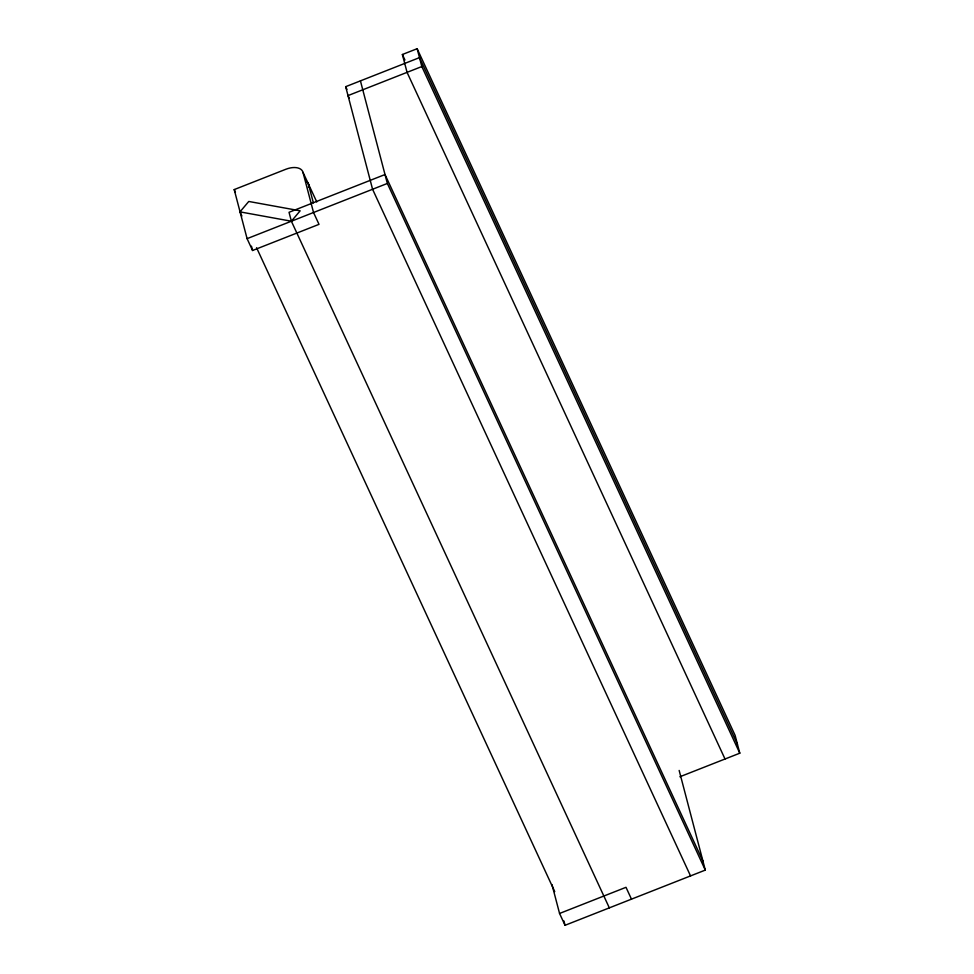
<?xml version="1.0" encoding="UTF-8"?>
<svg xmlns="http://www.w3.org/2000/svg" width="974" height="974" viewBox="0 0 974 974"><rect width="100%" height="100%" fill="white"/><g stroke="black" fill="none" stroke-linecap="round" stroke-linejoin="round"><path stroke-width="1.46" d="M239.981 211.869L248.76 201.46L300.162 210.81L291.384 221.22L239.981 211.869L241.893 216.009M725.021 759.002L407.059 72.356L402.384 54.507L417.14 48.7L735.102 735.346L739.79 753.194L679.889 776.765M690.542 875.918L372.579 189.273L345.673 86.674L419.49 57.624L737.44 744.27M417.14 48.7L421.827 66.549L348.01 95.598L349.289 98.35M302.999 172.361L313.531 212.502L319.009 224.349L252.57 250.488L247.092 238.654L234.21 189.589L285.893 169.245A15.925 9.131 -24.8 0 1 302.999 172.361L316.781 201.947M247.092 238.654L387.348 183.453L360.429 80.866M679.158 770.446L705.298 870.099L565.042 925.3L559.563 913.466L626.002 887.314L631.481 899.16M307.029 181.724L306.25 181.079L308.332 183.745L313.36 202.835M307.37 182.089L308.478 184.196A15.925 9.131 -24.8 0 1 308.478 187.239M421.827 66.549L739.79 753.194M402.384 54.507L404.941 60.023M345.673 86.674L346.939 89.425M702.96 861.186L385.01 174.541L289.035 212.295L291.384 221.22L609.334 907.865M387.348 183.453L705.298 870.099M234.21 189.589L235.44 192.219M256.576 247.725L554.742 891.624M563.909 920.966L565.042 925.3M551.99 884.599L559.563 913.466M251.438 246.166L252.57 250.488"/></g></svg>
